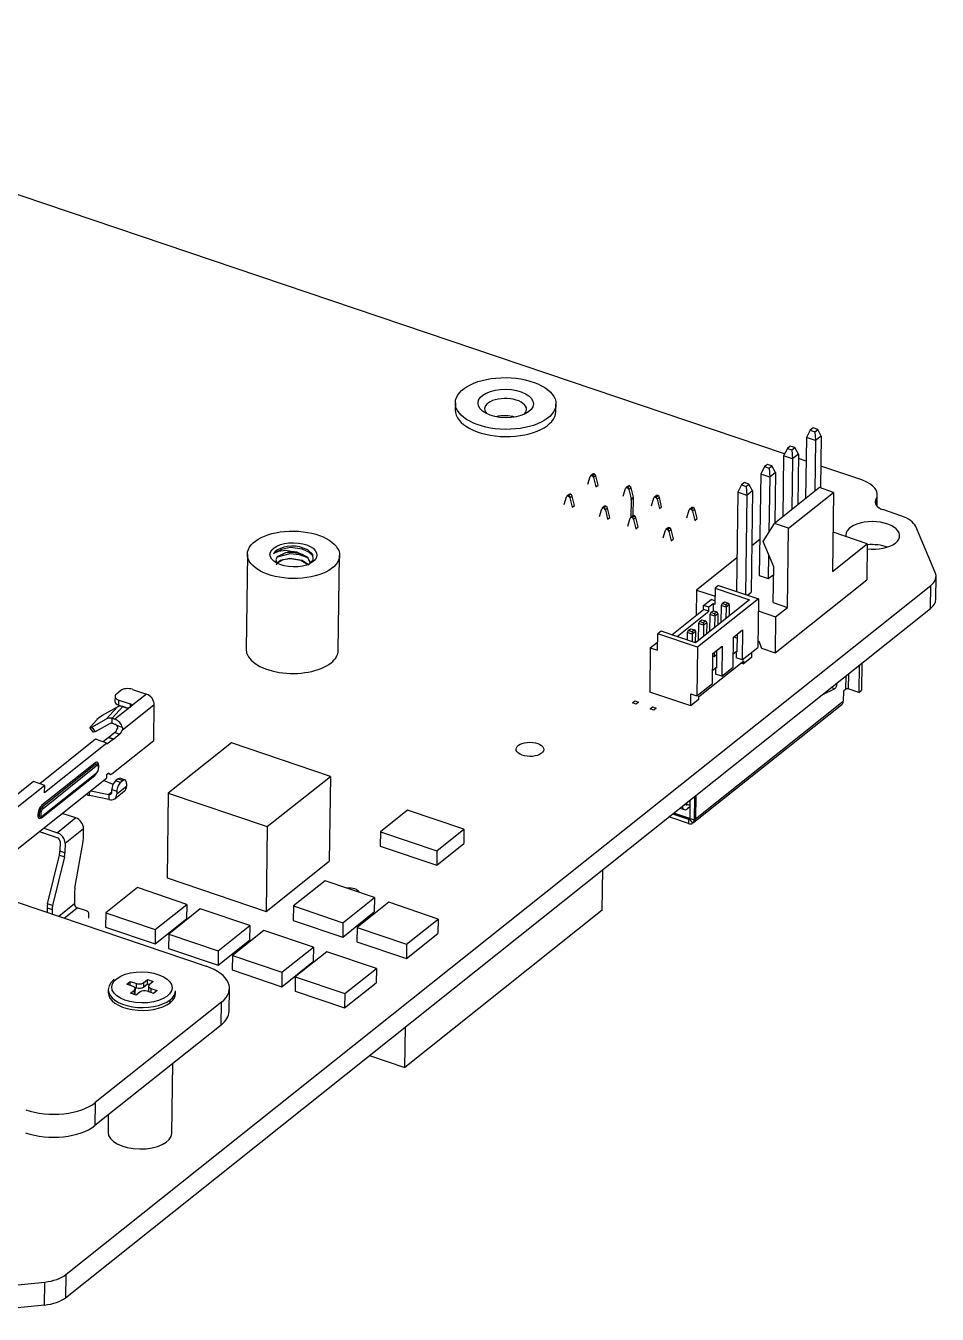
# Model space of a CAD drawing. Header units: millimetres. Extents: x 653 to 802, y 313 to 403.
# Drawn here: x 747.5 to 801.9, y 325.5 to 402.3 of the extents above; entities that cross this region are included whole.
import ezdxf

# ---------------------------------------------------------------- set-up
doc = ezdxf.new("R2010")
doc.units = ezdxf.units.MM

msp = doc.modelspace()

# ---------------------------------------------------------------- linework, layer by layer
for p, q in [((792.759, 376.811), (717.262, 402.337)), ((773.131, 379.854), (773.125, 379.425)), ((779.125, 379.343), (779.131, 379.772)), ((794.291, 378.224), (794.065, 377.781)), ((794.463, 378.361), (794.291, 378.224)), ((794.291, 378.224), (794.561, 378.133)), ((794.733, 378.27), (794.463, 378.361)), ((794.561, 378.133), (794.733, 378.27)), ((794.561, 378.133), (794.604, 377.598)), ((794.948, 377.873), (794.733, 378.27)), ((793.098, 377.273), (792.926, 377.136)), ((793.368, 377.182), (793.098, 377.273)), ((794.065, 377.781), (794.015, 374.14)), ((794.604, 377.598), (794.065, 377.781)), ((794.604, 377.598), (794.563, 374.577)), ((794.948, 377.873), (794.604, 377.598)), ((794.948, 377.873), (794.906, 374.774)), ((792.699, 376.693), (792.649, 373.052)), ((792.926, 377.136), (792.699, 376.693)), ((793.239, 376.51), (792.699, 376.693)), ((792.926, 377.136), (793.196, 377.045)), ((793.196, 377.045), (793.368, 377.182)), ((793.196, 377.045), (793.239, 376.51)), ((793.239, 376.51), (793.197, 373.489)), ((793.583, 376.785), (793.239, 376.51)), ((793.583, 376.785), (793.368, 377.182)), ((793.583, 376.785), (793.541, 373.763)), ((794.044, 376.376), (793.579, 376.534)), ((791.561, 376.048), (791.334, 375.605)), ((791.733, 376.185), (791.561, 376.048)), ((791.561, 376.048), (791.83, 375.957)), ((792.002, 376.094), (791.733, 376.185)), ((791.83, 375.957), (792.002, 376.094)), ((791.83, 375.957), (791.873, 375.422)), ((792.217, 375.696), (792.002, 376.094)), ((797.362, 375.254), (794.923, 376.079)), ((781.024, 374.997), (781.166, 375.461)), ((781.323, 375.602), (781.188, 375.495)), ((781.399, 375.611), (781.264, 375.504)), ((781.264, 375.504), (781.278, 375.5)), ((781.278, 375.5), (781.412, 375.607)), ((781.509, 375.498), (781.374, 375.391)), ((781.374, 375.391), (781.502, 374.835)), ((781.412, 375.607), (781.399, 375.611)), ((781.636, 374.942), (781.509, 375.498)), ((790.195, 374.96), (789.969, 374.517)), ((790.367, 375.097), (790.195, 374.96)), ((790.195, 374.96), (790.465, 374.868)), ((790.637, 375.006), (790.367, 375.097)), ((790.465, 374.868), (790.637, 375.006)), ((790.852, 374.608), (790.637, 375.006)), ((791.334, 375.605), (791.251, 369.551)), ((791.873, 375.422), (791.334, 375.605)), ((791.873, 375.422), (791.828, 372.144)), ((792.217, 375.696), (791.873, 375.422)), ((792.217, 375.696), (792.176, 372.675)), ((779.615, 373.789), (779.756, 374.253)), ((779.913, 374.394), (779.779, 374.287)), ((779.989, 374.403), (779.855, 374.296)), ((779.855, 374.296), (779.868, 374.292)), ((779.868, 374.292), (780.003, 374.399)), ((780.099, 374.29), (779.965, 374.182)), ((779.965, 374.182), (780.092, 373.627)), ((780.003, 374.399), (779.989, 374.403)), ((780.227, 373.734), (780.099, 374.29)), ((781.502, 374.835), (781.636, 374.942)), ((783.132, 374.284), (783.274, 374.748)), ((783.431, 374.89), (783.296, 374.783)), ((783.507, 374.899), (783.372, 374.792)), ((783.372, 374.792), (783.386, 374.787)), ((783.386, 374.787), (783.52, 374.894)), ((783.617, 374.785), (783.482, 374.678)), ((783.482, 374.678), (783.61, 374.122)), ((783.52, 374.894), (783.507, 374.899)), ((783.61, 374.122), (783.744, 374.23)), ((783.749, 374.183), (783.615, 374.076)), ((783.744, 374.23), (783.617, 374.785)), ((783.735, 373.124), (783.749, 374.183)), ((784.819, 373.714), (784.96, 374.178)), ((785.117, 374.32), (784.982, 374.212)), ((785.193, 374.329), (785.059, 374.222)), ((785.059, 374.222), (785.072, 374.217)), ((785.072, 374.217), (785.206, 374.324)), ((785.303, 374.215), (785.169, 374.108)), ((785.206, 374.324), (785.193, 374.329)), ((785.43, 373.659), (785.303, 374.215)), ((789.969, 374.517), (789.887, 368.607)), ((790.508, 374.334), (789.969, 374.517)), ((790.508, 374.334), (790.427, 368.425)), ((790.465, 374.868), (790.508, 374.334)), ((790.852, 374.608), (790.508, 374.334)), ((790.852, 374.608), (790.769, 368.555)), ((794.838, 374.797), (792.15, 372.655)), ((792.994, 372.37), (795.681, 374.512)), ((795.681, 374.512), (794.838, 374.797)), ((795.681, 374.512), (795.616, 369.796)), ((798.278, 373.678), (798.287, 374.37)), ((780.092, 373.627), (780.227, 373.734)), ((781.723, 373.076), (781.864, 373.54)), ((782.021, 373.682), (781.887, 373.575)), ((782.097, 373.691), (781.963, 373.584)), ((781.963, 373.584), (781.976, 373.579)), ((781.976, 373.579), (782.111, 373.686)), ((782.207, 373.577), (782.073, 373.47)), ((782.073, 373.47), (782.2, 372.914)), ((782.111, 373.686), (782.097, 373.691)), ((782.335, 373.021), (782.207, 373.577)), ((783.615, 374.076), (783.6, 373.026)), ((785.169, 374.108), (785.296, 373.552)), ((785.296, 373.552), (785.43, 373.659)), ((786.926, 373.001), (787.068, 373.466)), ((787.225, 373.607), (787.09, 373.5)), ((787.301, 373.616), (787.167, 373.509)), ((787.167, 373.509), (787.18, 373.504)), ((787.18, 373.504), (787.314, 373.611)), ((787.411, 373.502), (787.277, 373.395)), ((787.314, 373.611), (787.301, 373.616)), ((787.538, 372.947), (787.411, 373.502)), ((798.199, 374.077), (798.195, 373.782)), ((799.697, 373.123), (798.618, 373.488)), ((782.2, 372.914), (782.335, 373.021)), ((783.409, 372.506), (783.55, 372.97)), ((783.707, 373.111), (783.573, 373.004)), ((783.784, 373.121), (783.649, 373.013)), ((783.649, 373.013), (783.662, 373.009)), ((783.662, 373.009), (783.797, 373.116)), ((783.894, 373.007), (783.759, 372.9)), ((783.759, 372.9), (783.887, 372.344)), ((783.797, 373.116), (783.784, 373.121)), ((784.021, 372.451), (783.894, 373.007)), ((787.277, 373.395), (787.404, 372.84)), ((787.404, 372.84), (787.538, 372.947)), ((791.475, 371.582), (792.15, 372.655)), ((792.994, 372.37), (792.15, 372.655)), ((783.887, 372.344), (784.021, 372.451)), ((785.517, 371.793), (785.658, 372.257)), ((785.815, 372.399), (785.681, 372.292)), ((785.891, 372.408), (785.757, 372.301)), ((785.757, 372.301), (785.77, 372.296)), ((785.77, 372.296), (785.905, 372.403)), ((786.001, 372.294), (785.867, 372.187)), ((785.867, 372.187), (785.994, 371.632)), ((785.905, 372.403), (785.891, 372.408)), ((786.129, 371.739), (786.001, 372.294)), ((792.929, 367.654), (792.994, 372.37)), ((797.686, 371.445), (795.649, 372.134)), ((801.745, 369.737), (800.575, 372.469)), ((785.994, 371.632), (786.129, 371.739)), ((791.28, 371.699), (790.807, 371.322)), ((792.115, 370.065), (791.475, 371.582)), ((795.616, 369.796), (797.686, 371.445)), ((797.686, 371.445), (797.656, 369.301)), ((760.73, 370.827), (760.653, 365.168)), ((766.152, 365.093), (766.23, 370.752)), ((789.915, 370.611), (787.503, 368.689)), ((791.81, 370.788), (791.79, 369.369)), ((791.79, 369.369), (792.109, 369.622)), ((792.086, 367.939), (792.115, 370.065)), ((749.906, 327.864), (801.478, 368.964)), ((788.619, 368.804), (788.605, 367.823)), ((788.823, 368.967), (788.619, 368.804)), ((788.619, 368.804), (790.675, 368.108)), ((788.823, 368.967), (791.201, 368.163)), ((791.251, 369.551), (791.79, 369.369)), ((792.195, 364.949), (797.656, 369.301)), ((801.46, 367.592), (801.478, 368.964)), ((801.773, 368.135), (801.792, 369.507)), ((790.675, 368.108), (787.457, 365.545)), ((787.503, 368.689), (787.482, 367.178)), ((787.503, 368.689), (788.612, 368.314)), ((791.201, 368.163), (787.574, 365.273)), ((787.931, 367.772), (788.382, 368.132)), ((788.608, 368.055), (788.382, 368.132)), ((790.552, 368.382), (790.769, 368.555)), ((791.201, 368.163), (791.161, 365.266)), ((749.887, 326.492), (801.46, 367.592)), ((786.036, 366.025), (787.928, 367.533)), ((786.357, 365.917), (788.249, 367.424)), ((787.928, 367.533), (787.931, 367.772)), ((788.249, 367.424), (787.928, 367.533)), ((788.252, 367.664), (787.931, 367.772)), ((788.249, 367.424), (788.252, 367.664)), ((788.498, 367.86), (788.252, 367.664)), ((788.363, 367.343), (788.298, 367.228)), ((788.363, 367.343), (788.505, 367.456)), ((788.585, 367.268), (788.363, 367.343)), ((788.498, 367.86), (788.492, 367.446)), ((788.605, 367.823), (788.498, 367.86)), ((788.505, 367.456), (788.727, 367.381)), ((788.727, 367.381), (788.585, 367.268)), ((788.585, 367.268), (788.598, 367.126)), ((788.789, 367.279), (788.598, 367.126)), ((788.727, 367.381), (788.789, 367.279)), ((788.789, 367.279), (788.78, 366.598)), ((788.97, 367.763), (788.956, 366.739)), ((789.035, 367.879), (788.97, 367.763)), ((789.27, 367.662), (788.97, 367.763)), ((789.035, 367.879), (789.177, 367.991)), ((789.257, 367.804), (789.035, 367.879)), ((789.177, 367.991), (789.399, 367.916)), ((789.399, 367.916), (789.257, 367.804)), ((789.257, 367.804), (789.27, 367.662)), ((789.27, 367.662), (789.26, 366.981)), ((789.461, 367.814), (789.27, 367.662)), ((789.399, 367.916), (789.461, 367.814)), ((789.461, 367.814), (789.451, 367.134)), ((791.191, 367.442), (792.225, 367.092)), ((792.086, 367.939), (792.929, 367.654)), ((792.225, 367.092), (792.929, 367.654)), ((787.626, 366.692), (787.612, 365.668)), ((787.691, 366.808), (787.626, 366.692)), ((787.926, 366.591), (787.626, 366.692)), ((787.691, 366.808), (787.833, 366.92)), ((787.913, 366.733), (787.691, 366.808)), ((787.833, 366.92), (788.055, 366.845)), ((788.055, 366.845), (787.913, 366.733)), ((787.913, 366.733), (787.926, 366.591)), ((787.926, 366.591), (787.917, 365.91)), ((788.117, 366.743), (787.926, 366.591)), ((788.055, 366.845), (788.117, 366.743)), ((788.117, 366.743), (788.108, 366.063)), ((788.298, 367.228), (788.284, 366.203)), ((788.598, 367.126), (788.298, 367.228)), ((788.598, 367.126), (788.588, 366.446)), ((792.225, 367.092), (792.195, 364.949)), ((785.183, 365.096), (785.197, 366.076)), ((785.401, 366.24), (785.197, 366.076)), ((787.574, 365.273), (785.197, 366.076)), ((787.457, 365.545), (785.401, 366.24)), ((786.954, 366.157), (786.948, 365.717)), ((787.02, 366.272), (786.954, 366.157)), ((787.254, 366.055), (786.954, 366.157)), ((787.02, 366.272), (787.161, 366.385)), ((787.241, 366.197), (787.02, 366.272)), ((787.161, 366.385), (787.383, 366.31)), ((787.383, 366.31), (787.241, 366.197)), ((787.241, 366.197), (787.254, 366.055)), ((787.254, 366.055), (787.248, 365.615)), ((787.445, 366.208), (787.254, 366.055)), ((787.383, 366.31), (787.445, 366.208)), ((787.445, 366.208), (787.436, 365.552)), ((789.686, 364.091), (789.711, 365.877)), ((789.711, 365.877), (790.257, 366.312)), ((789.728, 365.89), (789.927, 365.823)), ((789.931, 366.052), (789.916, 365.005)), ((790.257, 366.312), (790.232, 364.526)), ((766.152, 365.093), (766.152, 365.093)), ((784.755, 365.241), (784.719, 362.606)), ((784.755, 365.241), (785.19, 365.588)), ((784.755, 365.241), (785.183, 365.096)), ((787.574, 365.273), (787.534, 362.376)), ((788.487, 364.902), (789.033, 365.337)), ((788.568, 364.967), (788.565, 364.731)), ((788.707, 365.077), (788.692, 364.03)), ((789.033, 365.337), (789.009, 363.551)), ((789.697, 364.879), (789.873, 365.02)), ((789.873, 365.02), (789.868, 364.65)), ((789.916, 365.005), (789.873, 365.02)), ((790.232, 364.526), (791.161, 365.266)), ((790.791, 364.972), (790.787, 364.671)), ((791.166, 365.659), (791.23, 365.637)), ((791.23, 365.637), (791.377, 365.225)), ((791.377, 365.225), (792.195, 364.949)), ((787.632, 362.329), (790.32, 364.471)), ((788.462, 363.116), (788.487, 364.902)), ((788.485, 364.758), (788.565, 364.731)), ((788.565, 364.731), (788.704, 364.841)), ((790.232, 364.526), (789.868, 364.65)), ((790.165, 364.348), (790.317, 364.296)), ((790.787, 364.671), (790.317, 364.296)), ((790.317, 364.296), (790.32, 364.471)), ((797.207, 364.204), (797.185, 362.586)), ((797.368, 364.332), (797.346, 362.715)), ((788.473, 363.904), (788.65, 364.045)), ((788.65, 364.045), (788.645, 363.674)), ((789.009, 363.551), (788.645, 363.674)), ((788.692, 364.03), (788.65, 364.045)), ((789.009, 363.551), (789.686, 364.091)), ((796.414, 362.786), (796.425, 363.581)), ((796.565, 363.692), (796.553, 362.8)), ((753.187, 362.697), (752.919, 362.483)), ((753.878, 362.768), (754.721, 362.483)), ((787.534, 362.376), (788.462, 363.116)), ((795.03, 362.469), (795.74, 362.806)), ((795.74, 362.806), (795.539, 362.874)), ((796.264, 362.666), (796.256, 362.066)), ((796.414, 362.786), (796.264, 362.666)), ((797.185, 362.586), (796.553, 362.8)), ((797.185, 362.586), (797.346, 362.715)), ((752.84, 362.347), (752.836, 362.047)), ((753.067, 361.826), (753.071, 362.126)), ((753.071, 362.126), (753.746, 361.898)), ((753.746, 361.898), (753.743, 361.705)), ((754.721, 362.483), (753.807, 361.755)), ((783.69, 361.964), (783.831, 362.077)), ((783.911, 361.889), (783.69, 361.964)), ((783.831, 362.077), (784.053, 362.002)), ((784.053, 362.002), (783.911, 361.889)), ((787.16, 361.78), (784.719, 362.606)), ((787.16, 361.78), (787.17, 362.499)), ((787.63, 362.155), (787.16, 361.78)), ((787.17, 362.499), (787.534, 362.376)), ((787.44, 355.04), (796.256, 362.066)), ((787.632, 362.329), (787.63, 362.155)), ((752.97, 361.708), (752.084, 361.205)), ((752.341, 361.006), (752.97, 361.708)), ((753.299, 361.744), (752.671, 361.041)), ((753.753, 361.712), (752.839, 360.984)), ((753.067, 361.826), (753.521, 361.672)), ((753.275, 360.338), (755.178, 361.855)), ((753.477, 361.684), (753.299, 361.744)), ((753.807, 361.755), (753.753, 361.712)), ((755.149, 359.72), (755.178, 361.855)), ((784.743, 361.608), (784.885, 361.72)), ((784.965, 361.533), (784.743, 361.608)), ((784.885, 361.72), (785.107, 361.645)), ((785.107, 361.645), (784.965, 361.533)), ((787.352, 354.841), (796.168, 361.867)), ((751.339, 360.463), (751.52, 360.219)), ((751.751, 360.948), (751.372, 360.523)), ((751.455, 360.503), (752.341, 361.006)), ((751.455, 360.503), (751.661, 360.225)), ((752.547, 360.728), (751.661, 360.225)), ((752.667, 360.741), (752.671, 361.041)), ((752.667, 360.741), (752.835, 360.684)), ((752.671, 361.041), (752.839, 360.984)), ((753.281, 360.49), (752.946, 360.603)), ((751.681, 359.791), (748.35, 357.137)), ((752.355, 359.563), (751.681, 359.791)), ((752.457, 359.894), (752.126, 359.641)), ((752.752, 359.794), (752.354, 359.49)), ((752.457, 359.894), (752.752, 359.794)), ((752.839, 360.198), (752.468, 359.903)), ((752.763, 359.803), (752.468, 359.903)), ((752.649, 357.728), (755.149, 359.72)), ((753.134, 360.098), (752.763, 359.803)), ((752.839, 360.198), (753.134, 360.098)), ((752.355, 359.563), (748.645, 356.606)), ((752.355, 359.563), (752.354, 359.49)), ((759.778, 359.575), (756.015, 356.577)), ((765.68, 357.58), (759.778, 359.575)), ((751.644, 358.374), (748.467, 355.842)), ((751.685, 358.286), (748.508, 355.754)), ((748.549, 355.665), (751.726, 358.197)), ((751.833, 358.282), (751.829, 358.288)), ((746.681, 352.972), (752.327, 357.471)), ((748.456, 355.105), (751.634, 357.637)), ((748.521, 355.175), (751.698, 357.707)), ((751.72, 357.757), (748.543, 355.225)), ((752.727, 357.102), (752.155, 357.334)), ((752.33, 357.685), (752.327, 357.471)), ((752.33, 357.685), (752.39, 357.733)), ((752.413, 357.749), (752.557, 357.701)), ((752.52, 357.731), (752.435, 357.759)), ((753.022, 357.425), (752.872, 357.305)), ((753.167, 357.205), (752.872, 357.305)), ((753.022, 357.425), (753.318, 357.325)), ((753.441, 357.361), (753.146, 357.461)), ((753.318, 357.325), (753.167, 357.205)), ((761.918, 354.581), (765.68, 357.58)), ((765.68, 357.58), (765.611, 352.521)), ((747.977, 357.263), (745.454, 355.252)), ((748.651, 357.035), (746.128, 355.024)), ((748.651, 357.035), (747.977, 357.263)), ((748.645, 356.606), (748.651, 357.035)), ((751.326, 356.438), (751.329, 356.676)), ((751.391, 356.725), (752.479, 356.505)), ((752.479, 356.505), (752.475, 356.205)), ((752.65, 356.641), (752.479, 356.505)), ((752.65, 356.619), (752.652, 356.791)), ((752.652, 356.791), (752.947, 356.691)), ((752.824, 356.246), (753.405, 356.709)), ((753.525, 356.982), (752.945, 356.52)), ((752.947, 356.691), (752.945, 356.52)), ((753.528, 357.154), (753.525, 356.982)), ((756.015, 356.577), (755.946, 351.518)), ((756.015, 356.577), (761.918, 354.581)), ((752.475, 356.205), (751.326, 356.438)), ((786.845, 355.946), (786.968, 355.905)), ((787.133, 355.848), (786.845, 355.946)), ((787.132, 355.781), (786.964, 355.647)), ((787.123, 355.074), (787.138, 356.179)), ((787.395, 356.384), (787.376, 354.989)), ((787.459, 356.435), (787.44, 355.04)), ((787.44, 355.04), (787.459, 356.435)), ((750.504, 355.098), (749.402, 354.22)), ((750.504, 355.098), (749.694, 355.372)), ((770.273, 355.565), (768.66, 354.28)), ((773.646, 354.424), (770.273, 355.565)), ((787.034, 354.76), (785.856, 355.158)), ((786.084, 355.339), (787.037, 355.017)), ((787.102, 355.068), (786.149, 355.391)), ((786.149, 355.391), (787.102, 355.068)), ((786.515, 355.683), (786.779, 355.593)), ((787.037, 355.017), (787.034, 354.76)), ((787.037, 355.017), (787.102, 355.068)), ((787.104, 355.027), (787.097, 355.022)), ((787.097, 355.022), (787.274, 354.78)), ((787.102, 355.068), (787.123, 355.085)), ((787.123, 355.074), (787.376, 354.989)), ((787.376, 354.989), (787.44, 355.04)), ((749.398, 353.92), (748.534, 354.212)), ((748.592, 354.494), (749.402, 354.22)), ((749.859, 353.592), (750.961, 354.47)), ((750.953, 353.86), (750.961, 354.47)), ((761.918, 354.581), (761.848, 349.522)), ((768.66, 354.28), (768.649, 353.422)), ((768.66, 354.28), (772.033, 353.139)), ((772.033, 353.139), (773.646, 354.424)), ((773.646, 354.424), (773.634, 353.567)), ((787.288, 354.79), (787.352, 354.841)), ((749.564, 353.692), (749.556, 353.116)), ((749.859, 353.592), (749.851, 353.016)), ((750.447, 350.909), (750.937, 353.701)), ((772.021, 352.282), (773.634, 353.567)), ((748.824, 349.978), (749.525, 352.882)), ((749.82, 352.783), (749.119, 349.879)), ((749.525, 352.882), (749.82, 352.783)), ((749.851, 353.016), (749.556, 353.116)), ((768.649, 353.422), (772.021, 352.282)), ((772.033, 353.139), (772.021, 352.282)), ((739.547, 352.591), (758.27, 346.26)), ((761.848, 349.522), (765.611, 352.521)), ((781.887, 349.609), (781.921, 352.021)), ((755.946, 351.518), (761.848, 349.522)), ((765.361, 351.35), (763.48, 349.85)), ((768.312, 350.352), (765.361, 351.35)), ((750.432, 350.751), (750.421, 349.969)), ((754.172, 350.943), (752.29, 349.444)), ((757.123, 349.945), (754.172, 350.943)), ((748.792, 349.745), (748.788, 349.466)), ((748.792, 349.745), (749.087, 349.645)), ((749.119, 349.879), (748.824, 349.978)), ((749.087, 349.645), (749.084, 349.367)), ((750.421, 349.969), (749.492, 349.228)), ((749.81, 349.121), (750.587, 349.74)), ((751.135, 349.555), (750.587, 349.74)), ((755.241, 348.446), (757.123, 349.945)), ((757.924, 349.674), (756.042, 348.175)), ((757.123, 349.945), (757.111, 349.088)), ((760.875, 348.677), (757.924, 349.674)), ((763.48, 349.85), (763.468, 348.993)), ((763.48, 349.85), (766.431, 348.853)), ((766.431, 348.853), (768.312, 350.352)), ((769.155, 350.067), (767.274, 348.567)), ((768.312, 350.352), (768.3, 349.494)), ((772.106, 349.069), (769.155, 350.067)), ((781.887, 349.609), (770.115, 340.227)), ((751.27, 349.122), (751.274, 349.422)), ((752.29, 349.444), (752.278, 348.586)), ((752.29, 349.444), (755.241, 348.446)), ((755.229, 347.588), (757.111, 349.088)), ((763.468, 348.993), (766.419, 347.995)), ((766.419, 347.995), (768.3, 349.494)), ((766.431, 348.853), (766.419, 347.995)), ((770.225, 347.57), (772.106, 349.069)), ((772.106, 349.069), (772.095, 348.212)), ((752.278, 348.586), (755.229, 347.588)), ((755.241, 348.446), (755.229, 347.588)), ((756.042, 348.175), (756.03, 347.318)), ((756.042, 348.175), (758.993, 347.177)), ((758.993, 347.177), (760.875, 348.677)), ((761.718, 348.391), (759.836, 346.892)), ((760.875, 348.677), (760.863, 347.819)), ((764.669, 347.394), (761.718, 348.391)), ((767.274, 348.567), (767.262, 347.71)), ((767.274, 348.567), (770.225, 347.57)), ((770.213, 346.712), (772.095, 348.212)), ((756.03, 347.318), (758.982, 346.32)), ((758.982, 346.32), (760.863, 347.819)), ((762.788, 345.894), (764.669, 347.394)), ((764.669, 347.394), (764.657, 346.536)), ((767.262, 347.71), (770.213, 346.712)), ((770.225, 347.57), (770.213, 346.712)), ((758.993, 347.177), (758.982, 346.32)), ((759.836, 346.892), (759.825, 346.035)), ((759.836, 346.892), (762.788, 345.894)), ((762.776, 345.037), (764.657, 346.536)), ((765.47, 347.123), (763.589, 345.624)), ((768.421, 346.125), (765.47, 347.123)), ((759.825, 346.035), (762.776, 345.037)), ((762.788, 345.894), (762.776, 345.037)), ((766.54, 344.626), (768.421, 346.125)), ((768.421, 346.125), (768.409, 345.268)), ((753.535, 345.18), (753.75, 345.352)), ((753.914, 345.052), (753.535, 345.18)), ((753.747, 345.109), (753.75, 345.352)), ((753.75, 345.352), (754.13, 345.224)), ((754, 345.009), (754.126, 344.966)), ((754.126, 344.966), (754.13, 345.224)), ((754.544, 345.267), (754.54, 345.009)), ((754.54, 345.009), (754.782, 345.202)), ((754.544, 345.267), (754.786, 345.459)), ((754.782, 345.202), (754.786, 345.459)), ((754.782, 345.202), (754.895, 345.164)), ((754.786, 345.459), (755.123, 345.345)), ((754.834, 345.071), (754.83, 344.814)), ((755.123, 345.345), (754.881, 345.153)), ((763.589, 345.624), (763.577, 344.766)), ((763.589, 345.624), (766.54, 344.626)), ((766.528, 343.768), (768.409, 345.268)), ((752.441, 344.851), (752.439, 344.68)), ((753.764, 344.645), (754.006, 344.838)), ((754.102, 344.531), (753.764, 344.645)), ((753.988, 344.57), (754.003, 344.581)), ((754.003, 344.581), (754.006, 344.838)), ((754.05, 344.662), (754.053, 344.92)), ((754.343, 344.724), (754.102, 344.531)), ((755.137, 344.639), (754.758, 344.767)), ((754.973, 344.938), (754.969, 344.696)), ((754.973, 344.938), (755.352, 344.81)), ((755.352, 344.81), (755.137, 344.639)), ((756.125, 344.082), (756.128, 344.254)), ((756.439, 344.625), (756.441, 344.796)), ((759.639, 343.562), (759.657, 344.934)), ((763.577, 344.766), (766.528, 343.768)), ((766.54, 344.626), (766.528, 343.768)), ((759.187, 344.12), (751.662, 338.123)), ((759.168, 342.748), (759.187, 344.12)), ((759.168, 342.748), (751.643, 336.751)), ((770.115, 340.227), (770.149, 342.64)), ((756.224, 336.309), (756.281, 340.447)), ((768.013, 340.938), (770.115, 340.227)), ((751.662, 338.123), (751.643, 336.751)), ((752.439, 337.385), (752.425, 336.361)), ((743.366, 326.877), (748.652, 327.425)), ((748.633, 326.053), (748.652, 327.425)), ((749.906, 327.864), (749.887, 326.492)), ((748.633, 326.053), (743.347, 325.505))]:
    msp.add_line(p, q)
for points in [[(764.656, 370.707), (764.391, 370.948), (763.992, 371.129), (763.301, 371.226), (762.769, 371.102), (762.29, 370.872)], [(764.402, 370.214), (764.645, 370.49), (764.626, 370.802), (764.341, 371.083), (763.845, 371.272)], [(762.29, 370.872), (762.596, 371.013), (763.013, 371.064), (763.692, 370.947)], [(763.014, 370.908), (762.502, 370.665), (762.426, 370.485), (762.494, 370.299)], [(762.472, 370.184), (762.531, 370.334), (762.698, 370.463), (763.27, 370.593), (764.002, 370.47), (764.386, 370.199)], [(764.335, 370.6), (763.837, 370.784), (763.268, 370.843), (762.504, 370.659)], [(764.355, 370.194), (763.911, 370.46), (763.297, 370.55), (762.85, 370.482), (762.552, 370.315)], [(764.474, 370.306), (764.348, 370.593), (763.996, 370.817), (763.509, 370.929), (763.014, 370.908)], [(763.692, 370.947), (764.305, 370.678), (764.474, 370.349)], [(752.946, 360.603), (752.986, 360.514), (752.98, 360.438)], [(753.281, 360.49), (753.288, 360.406), (753.275, 360.338)], [(751.661, 360.225), (751.571, 360.206), (751.51, 360.235)], [(751.698, 357.707), (751.836, 357.913), (751.877, 358.114)], [(751.877, 358.111), (751.866, 358.211), (751.833, 358.278)], [(751.154, 356.522), (751.248, 356.467), (751.326, 356.438)], [(748.446, 355.137), (748.49, 355.154), (748.521, 355.175)], [(752.799, 345.493), (752.573, 345.251), (752.47, 345.028)]]:
    msp.add_lwpolyline(points)
for centre, major_axis in [((776.131, 379.813), (-3, 0.041)), ((776.131, 379.813), (1.65, -0.023)), ((763.48, 370.79), (2.75, -0.038)), ((763.48, 370.79), (1.4, -0.019)), ((777.575, 359.188), (0.825, -0.011)), ((754.444, 344.995), (-1.8, 0.025))]:
    msp.add_ellipse(centre, major_axis=major_axis, ratio=0.514436)
for centre, major_axis, ratio, start_param, end_param in [((776.126, 379.47), (-1.25, 0.017), 0.514436, 2.698032, 6.283185), ((776.125, 379.384), (-3, 0.041), 0.514436, 0.000091, 3.141586), ((776.126, 379.47), (-1.25, 0.017), 0.514436, 0, 0.443547), ((776.112, 378.441), (1.25, -0.017), 0.514436, 1.103575, 2.037905), ((781.263, 375.401), (-0.0748, 0.0938), 0.726324, 5.437492, 6.746489), ((781.276, 375.397), (-0.0748, 0.0938), 0.726324, 4.128495, 5.437492), ((781.397, 375.509), (0.0748, -0.0938), 0.726324, 2.2959, 3.141573), ((781.411, 375.504), (0.0748, -0.0938), 0.726324, 0.986903, 2.2959), ((796.287, 374.398), (-2, 0.027), 0.514436, 2.851066, 4.151902), ((779.854, 374.193), (-0.0748, 0.0938), 0.726324, 5.437492, 6.746489), ((779.867, 374.189), (-0.0748, 0.0938), 0.726324, 4.128495, 5.437492), ((779.988, 374.3), (0.0748, -0.0938), 0.726324, 2.2959, 3.141573), ((780.001, 374.296), (0.0748, -0.0938), 0.726324, 0.986903, 2.2959), ((783.371, 374.689), (-0.0748, 0.0938), 0.726324, 5.437492, 6.746489), ((783.384, 374.684), (-0.0748, 0.0938), 0.726324, 4.128495, 5.437492), ((783.505, 374.796), (0.0748, -0.0938), 0.726324, 2.2959, 3.141573), ((783.519, 374.791), (0.0748, -0.0938), 0.726324, 0.986903, 2.2959), ((783.581, 374.24), (0.125, -0.156), 0.726324, 0.725103, 0.986903), ((785.057, 374.119), (-0.0748, 0.0938), 0.726324, 5.437492, 6.746489), ((785.071, 374.114), (-0.0748, 0.0938), 0.726324, 4.128495, 5.437492), ((785.192, 374.226), (0.0748, -0.0938), 0.726324, 2.2959, 3.141573), ((785.205, 374.221), (0.0748, -0.0938), 0.726324, 0.986903, 2.2959), ((781.961, 373.481), (-0.0748, 0.0938), 0.726324, 5.437492, 6.746489), ((781.975, 373.476), (-0.0748, 0.0938), 0.726324, 4.128495, 5.437492), ((782.096, 373.588), (0.0748, -0.0938), 0.726324, 2.2959, 3.141573), ((782.109, 373.583), (0.0748, -0.0938), 0.726324, 0.986903, 2.2959), ((783.446, 374.133), (-0.125, 0.156), 0.726324, 3.866696, 4.128495), ((787.165, 373.406), (-0.0748, 0.0938), 0.726324, 5.437492, 6.746489), ((787.178, 373.401), (-0.0748, 0.0938), 0.726324, 4.128495, 5.437492), ((787.3, 373.513), (0.0748, -0.0938), 0.726324, 2.2959, 3.141573), ((787.313, 373.508), (0.0748, -0.0938), 0.726324, 0.986903, 2.2959), ((799.155, 373.916), (1, -0.014), 0.514436, 2.851066, 4.151902), ((783.648, 372.911), (-0.0748, 0.0938), 0.726324, 5.437492, 6.746489), ((783.661, 372.906), (-0.0748, 0.0938), 0.726324, 4.128495, 5.437492), ((783.782, 373.018), (0.0748, -0.0938), 0.726324, 2.2959, 3.141573), ((783.795, 373.013), (0.0748, -0.0938), 0.726324, 0.986903, 2.2959), ((798.017, 371.948), (-1.6, 0.022), 0.514436, 2.581106, 6.283185), ((798.622, 372.266), (-2, 0.027), 0.514436, 3.366504, 4.151902), ((785.756, 372.198), (-0.0748, 0.0938), 0.726324, 5.437492, 6.746489), ((785.769, 372.193), (-0.0748, 0.0938), 0.726324, 4.128495, 5.437492), ((785.89, 372.305), (0.0748, -0.0938), 0.726324, 2.2959, 3.141573), ((785.903, 372.3), (0.0748, -0.0938), 0.726324, 0.986903, 2.2959), ((798.017, 371.948), (-1.6, 0.022), 0.514436, 0, 0.120944), ((763.478, 370.661), (-1.25, 0.017), 0.514436, 4.422026, 5.976121), ((798.017, 371.948), (-1.6, 0.022), 0.514436, 1.36688, 2.581106), ((797.998, 370.576), (-1.6, 0.022), 0.514436, 4.126966, 4.916291), ((763.475, 370.447), (-1, 0.014), 0.514436, 4.501256, 5.199146), ((799.792, 369.534), (-2, 0.027), 0.514436, 2.581106, 3.366504), ((799.773, 368.163), (2, -0.027), 0.514436, 5.722698, 6.283178), ((763.402, 365.13), (2.75, -0.038), 0.514436, 3.141586, 5.722698), ((763.402, 365.13), (2.75, -0.038), 0.514436, 5.722698, 6.283185), ((753.609, 362.554), (-0.5, 0.007), 0.514436, 4.151902, 5.722698), ((795.766, 363.014), (0.072, 0.213), 0.455861, 3.557521, 5.546934), ((796.499, 362.757), (0.1, -0.0014), 0.514436, 1.010309, 2.581106), ((753.34, 362.34), (-0.5, 0.007), 0.514436, 5.722698, 7.293495), ((753.336, 362.04), (0.5, -0.007), 0.514436, 3.14161, 4.151902), ((753.638, 361.812), (0.2, -0.003), 0.514436, 5.722698, 7.293495), ((754.714, 362.012), (-0.343, 0.43), 0.726324, 3.866696, 5.437492), ((795.918, 362.18), (0.249, -0.313), 0.726324, 6.28317, 7.008289), ((751.96, 361.066), (-0.241, -0.179), 0.158406, 4.05683, 5.52195), ((753.293, 361.272), (-0.41, 0.367), 0.782699, 5.310261, 6.025846), ((753.585, 361.769), (0.2, -0.003), 0.514436, 4.151902, 5.722698), ((751.58, 360.642), (-0.241, -0.179), 0.158406, 5.627627, 7.198242), ((751.96, 361.066), (-0.241, -0.179), 0.158406, 5.521954, 5.627627), ((752.664, 360.569), (0.41, -0.367), 0.782699, 2.168668, 2.884253), ((752.664, 360.569), (-0.149, 0.133), 0.782699, 5.310261, 6.025846), ((752.833, 360.512), (-0.125, 0.156), 0.726324, 4.714758, 5.437492), ((752.833, 360.512), (0.343, -0.43), 0.726324, 1.00133, 2.2959), ((752.842, 360.455), (0.096, 0.284), 0.455861, 3.75785, 4.805047), ((752.479, 360.76), (0.32, 0.947), 0.455861, 3.737853, 3.75785), ((752.775, 360.66), (-0.32, -0.947), 0.455861, 0.59626, 0.616257), ((753.137, 360.356), (-0.096, -0.284), 0.455861, 0.616257, 1.663455), ((751.728, 358.346), (0.0623, -0.0782), 0.726324, 3.86649, 4.913893), ((751.639, 358.005), (-0.138, -0.407), 0.455861, 2.186757, 3.757377), ((751.681, 357.991), (0.11, 0.325), 0.455861, 5.989142, 6.899443), ((751.642, 358.226), (-0.0623, 0.0782), 0.726324, 3.866507, 4.913893), ((751.723, 357.977), (0.082, 0.243), 0.455861, 3.75785, 5.32721), ((751.723, 357.977), (0.082, 0.243), 0.455861, 5.32721, 6.899613), ((751.777, 358.115), (0.1, -0.0014), 0.514436, 5.722878, 6.279695), ((751.639, 358.005), (-0.138, -0.407), 0.455861, 0.616302, 0.987052), ((751.718, 357.608), (0.0623, -0.0782), 0.726324, 3.599107, 3.866942), ((751.636, 357.785), (-0.0623, 0.0782), 0.726324, 3.141593, 3.866696), ((752.387, 357.476), (-0.096, -0.284), 0.455861, 2.80988, 3.75785), ((752.653, 357.985), (0.096, 0.284), 0.455861, 2.80988, 3.757854), ((752.867, 356.962), (-0.128, -0.379), 0.455861, 3.75785, 5.328646), ((753.018, 357.082), (-0.128, -0.379), 0.455861, 3.141582, 3.75785), ((753.313, 356.982), (0.128, 0.379), 0.455861, 5.328646, 6.899443), ((752.481, 356.676), (0.343, -0.43), 0.726324, 5.437492, 7.008289), ((752.481, 356.676), (-0.125, 0.156), 0.726324, 2.2959, 3.866696), ((753.162, 356.862), (0.128, 0.379), 0.455861, 0.616257, 2.187054), ((753.062, 357.139), (-0.343, 0.43), 0.726324, 3.141577, 3.866696), ((748.462, 355.473), (-0.138, -0.407), 0.455861, 3.757909, 6.899443), ((748.504, 355.459), (0.11, 0.325), 0.455861, 0.616257, 2.187054), ((748.551, 355.814), (-0.0623, 0.0782), 0.726324, 0.724973, 1.772301), ((748.465, 355.694), (0.0623, -0.0782), 0.726324, 0.725002, 1.772301), ((786.971, 356.162), (-0.192, -0.568), 0.455861, 5.558007, 6.899443), ((786.971, 356.162), (0.096, 0.284), 0.455861, 2.659102, 3.75785), ((748.504, 355.459), (0.11, 0.325), 0.455861, 2.187054, 3.444132), ((748.546, 355.445), (0.082, 0.243), 0.455861, 2.187054, 3.75785), ((748.546, 355.445), (0.082, 0.243), 0.455861, 0.616257, 2.187054), ((748.541, 355.076), (-0.0623, 0.0782), 0.726324, 0.000016, 0.725311), ((748.459, 355.253), (0.0623, -0.0782), 0.726324, 0.000443, 0.725103), ((750.498, 354.627), (-0.343, 0.43), 0.726324, 3.866696, 5.437492), ((787.038, 355.103), (0.0623, -0.0782), 0.726324, 5.437492, 6.22289), ((787.038, 355.103), (0.0623, -0.0782), 0.726324, 6.22289, 7.008289), ((787.103, 355.154), (-0.0623, 0.0782), 0.726324, 2.2959, 2.537765), ((787.103, 355.154), (0.0623, -0.0782), 0.726324, 5.437492, 5.679346), ((787.038, 355.103), (-0.249, 0.313), 0.726324, 3.081298, 3.866696), ((787.103, 355.154), (0.249, -0.313), 0.726324, 0.000009, 0.725103), ((787.103, 355.154), (-0.249, 0.313), 0.726324, 3.141577, 3.866696), ((748.54, 354.684), (0.343, -0.43), 0.726324, 5.046708, 5.437492), ((749.396, 353.749), (0.343, -0.43), 0.726324, 0.725103, 2.2959), ((787.038, 355.103), (-0.249, 0.313), 0.726324, 2.2959, 3.081298), ((749.396, 353.749), (-0.125, 0.156), 0.726324, 3.866696, 5.437492), ((750.63, 353.603), (0.192, 0.568), 0.455861, 5.037189, 5.328646), ((749.234, 352.859), (0.192, 0.568), 0.455861, 4.905792, 5.328646), ((749.529, 352.759), (-0.192, -0.568), 0.455861, 1.7642, 2.187054), ((750.754, 351.008), (-0.192, -0.568), 0.455861, 5.03719, 5.328646), ((766.824, 350.62), (-0.575, 0.008), 0.514436, 3.31506, 4.988842), ((749.115, 350.002), (-0.192, -0.568), 0.455861, 4.905792, 5.328646), ((749.41, 349.902), (0.192, 0.568), 0.455861, 1.7642, 2.187054), ((750.59, 349.912), (0.125, -0.156), 0.726324, 3.866696, 5.437492), ((750.974, 349.426), (-0.3, 0.004), 0.514436, 3.14161, 4.151902), ((756.658, 344.975), (-3, 0.041), 0.514436, 2.581106, 4.151902), ((754.441, 344.824), (2, -0.027), 0.514436, 3.004681, 3.141635), ((753.753, 344.924), (-0.3, 0.004), 0.514436, 2.581106, 4.151902), ((754.287, 345.095), (0.3, -0.004), 0.514436, 4.151902, 5.722698), ((754.291, 345.352), (-0.3, 0.004), 0.514436, 1.010309, 2.581106), ((755.134, 345.067), (-0.3, 0.004), 0.514436, 5.722698, 7.293495), ((754.439, 344.652), (-2, 0.027), 0.514436, 0.000042, 2.581106), ((754.441, 344.824), (2, -0.027), 0.514436, 3.141635, 5.722698), ((753.75, 344.666), (0.3, -0.004), 0.514436, 5.722698, 6.283203), ((754.596, 344.639), (-0.3, 0.004), 0.514436, 4.151902, 5.722698), ((755.13, 344.81), (0.3, -0.004), 0.514436, 3.14161, 3.752895), ((754.439, 344.652), (-2, 0.027), 0.514436, 2.581106, 3.141635), ((754.441, 344.824), (2, -0.027), 0.514436, 5.722698, 6.283227), ((756.639, 343.603), (3, -0.041), 0.514436, 5.722698, 6.283203), ((749.132, 338.978), (-3, 0.041), 0.514436, 1.010309, 2.581106), ((749.113, 337.606), (3, -0.041), 0.514436, 4.151902, 5.722698), ((754.325, 336.335), (1.9, -0.026), 0.514436, 3.141676, 6.28317), ((748.219, 328.434), (-2, 0.027), 0.514436, 1.795708, 2.581106), ((748.201, 327.062), (2, -0.027), 0.514436, 4.9373, 5.722698)]:
    msp.add_ellipse(centre, major_axis=major_axis, ratio=ratio, start_param=start_param, end_param=end_param)

doc.saveas('drawing.dxf')
